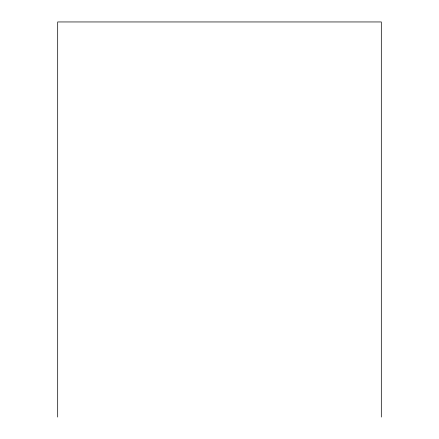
<?xml version="1.0" encoding="UTF-8"?>
<svg xmlns="http://www.w3.org/2000/svg" width="439" height="439" viewBox="0 0 439 439"><rect width="100%" height="100%" fill="white"/><g stroke="black" fill="none" stroke-linecap="round" stroke-linejoin="round"><path stroke-width="0.66" d="M381.315 417.05L381.315 21.95L57.685 21.95L57.685 417.05"/></g></svg>
